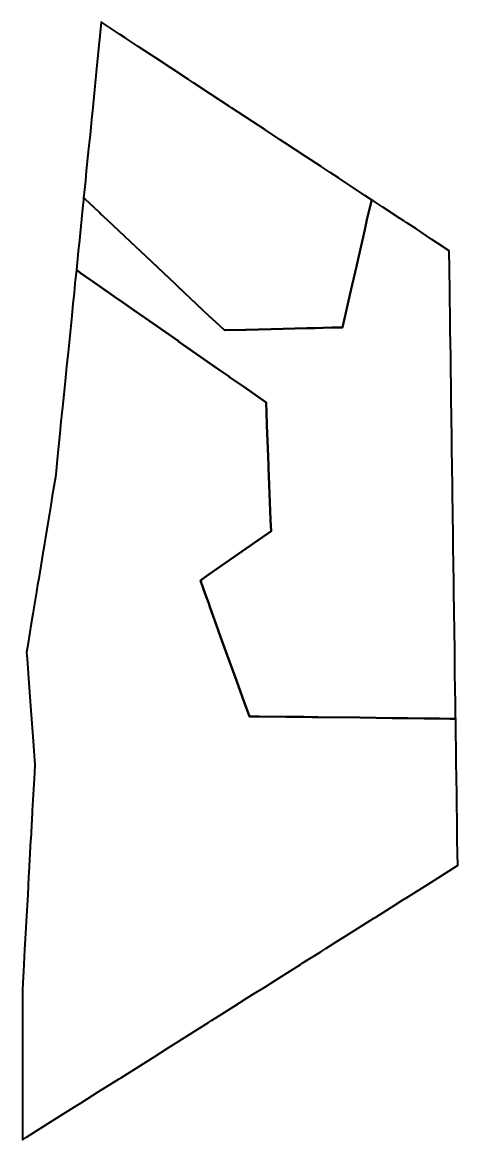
# Model space of a CAD drawing. Header units: metres. Extents: x 808084 to 808127, y 9157251 to 9157363.
import ezdxf

# ---------------------------------------------------------------- set-up
doc = ezdxf.new("R2010")
doc.units = ezdxf.units.M
doc.header["$MEASUREMENT"] = 0
doc.layers.add('2772-21227', color=1, linetype='Continuous')

msp = doc.modelspace()

# ---------------------------------------------------------------- linework, layer by layer
at = {"layer": '2772-21227', "color": 3, "lineweight": 40, "true_color": 0x00ff00}
msp.add_lwpolyline([(808089.92, 9157345.9), (808090.08, 9157345.75), (808090.55, 9157345.31), (808091.46, 9157344.46), (808091.47, 9157344.45), (808091.53, 9157344.38), (808091.62, 9157344.3), (808092.29, 9157343.67), (808095.19, 9157340.95), (808095.61, 9157340.55), (808099.08, 9157337.28), (808099.13, 9157337.23), (808099.33, 9157337.04), (808102.55, 9157334.01), (808103.09, 9157333.51), (808104.04, 9157332.62), (808104.07, 9157332.62), (808106.13, 9157332.67), (808106.17, 9157332.67), (808108.7, 9157332.73), (808112.28, 9157332.82), (808113.09, 9157332.84), (808113.93, 9157332.86), (808114.79, 9157332.88), (808114.89, 9157332.89), (808115.87, 9157332.91), (808116.27, 9157334.66), (808116.27, 9157334.67), (808116.61, 9157336.17), (808116.84, 9157337.18), (808117.29, 9157339.14), (808117.3, 9157339.18), (808118.09, 9157342.67), (808118.32, 9157343.69), (808118.76, 9157345.59), (808118.78, 9157345.7), (808118.11, 9157346.14), (808115.45, 9157347.88), (808114.63, 9157348.43), (808113.72, 9157349.02), (808112.24, 9157349.99), (808110.09, 9157351.4), (808109.63, 9157351.71), (808108.07, 9157352.73), (808107.51, 9157353.1), (808105.42, 9157354.47), (808104.74, 9157354.91), (808104.65, 9157354.97), (808104.54, 9157355.05), (808102.71, 9157356.25), (808100.93, 9157357.41), (808100.42, 9157357.75), (808098.76, 9157358.84), (808097.08, 9157359.94), (808096.71, 9157360.18), (808095.39, 9157361.05), (808094.09, 9157361.91), (808093.5, 9157362.29), (808092.6, 9157362.89), (808091.7, 9157363.48), (808091.69, 9157363.48), (808091.69, 9157363.47), (808091.29, 9157359.53), (808091.19, 9157358.48), (808090.94, 9157356.02), (808090.83, 9157354.93), (808090.71, 9157353.73), (808090.56, 9157352.22), (808090.42, 9157350.84), (808090.19, 9157348.58), (808090.09, 9157347.6), (808090, 9157346.74)], close=True, dxfattribs=at)
at = {"layer": '2772-21227', "color": 5, "lineweight": 40, "true_color": 0x0000ff}
msp.add_lwpolyline([(808089.19, 9157338.66), (808089.67, 9157338.32), (808090.54, 9157337.71), (808090.84, 9157337.5), (808092.42, 9157336.4), (808092.99, 9157336), (808093.81, 9157335.43), (808095.3, 9157334.39), (808095.57, 9157334.2), (808099.38, 9157331.55), (808099.44, 9157331.5), (808103.42, 9157328.72), (808104.49, 9157327.98), (808104.5, 9157327.97), (808104.55, 9157327.93), (808106.03, 9157326.9), (808108.2, 9157325.39), (808108.24, 9157324.37), (808108.29, 9157323.11), (808108.41, 9157319.95), (808108.45, 9157319.03), (808108.46, 9157318.79), (808108.52, 9157317.13), (808108.66, 9157313.66), (808108.66, 9157313.59), (808108.68, 9157313.06), (808108.7, 9157312.48), (808107.42, 9157311.58), (808105, 9157309.9), (808103.69, 9157308.99), (808102.27, 9157308), (808101.62, 9157307.54), (808102.14, 9157306.11), (808102.42, 9157305.32), (808102.61, 9157304.8), (808103.21, 9157303.14), (808103.65, 9157301.9), (808104.32, 9157300.04), (808105.24, 9157297.5), (808106.02, 9157295.34), (808106.08, 9157295.17), (808106.53, 9157293.92), (808107.5, 9157293.91), (808110.2, 9157293.88), (808111.99, 9157293.86), (808112.84, 9157293.85), (808113.13, 9157293.84), (808113.41, 9157293.84), (808117.6, 9157293.79), (808120.85, 9157293.75), (808122.4, 9157293.73), (808124.04, 9157293.71), (808124.19, 9157293.71), (808125.07, 9157293.7), (808125.58, 9157293.69), (808126.63, 9157293.68), (808126.99, 9157293.67), (808127.21, 9157293.67), (808127.2, 9157293.84), (808127.19, 9157294.67), (808127.18, 9157295.82), (808127.17, 9157296.16), (808127.17, 9157296.51), (808127.14, 9157298.37), (808127.12, 9157299.92), (808127.11, 9157300.6), (808127.03, 9157306.32), (808127.02, 9157306.94), (808127.02, 9157307.6), (808127, 9157308.99), (808126.97, 9157311.09), (808126.96, 9157311.72), (808126.95, 9157312.05), (808126.95, 9157312.37), (808126.93, 9157313.89), (808126.92, 9157314.25), (808126.92, 9157314.72), (808126.9, 9157315.8), (808126.89, 9157316.71), (808126.86, 9157319.19), (808126.84, 9157320.45), (808126.83, 9157320.88), (808126.83, 9157321.39), (808126.81, 9157322.4), (808126.8, 9157323.31), (808126.79, 9157324.36), (808126.77, 9157325.24), (808126.76, 9157326.5), (808126.75, 9157327.31), (808126.73, 9157328.42), (808126.72, 9157329.2), (808126.71, 9157330.15), (808126.69, 9157331.19), (808126.67, 9157332.75), (808126.65, 9157334.04), (808126.63, 9157335.82), (808126.62, 9157336.62), (808126.59, 9157338.71), (808126.58, 9157338.99), (808126.57, 9157340.38), (808126.56, 9157340.59), (808125.38, 9157341.36), (808124.83, 9157341.73), (808123.2, 9157342.8), (808122.31, 9157343.38), (808122, 9157343.59), (808121.58, 9157343.86), (808119.91, 9157344.96), (808118.89, 9157345.63), (808118.78, 9157345.7), (808118.76, 9157345.59), (808118.32, 9157343.69), (808118.09, 9157342.67), (808117.3, 9157339.18), (808117.29, 9157339.14), (808116.84, 9157337.18), (808116.61, 9157336.17), (808116.27, 9157334.67), (808116.27, 9157334.66), (808115.87, 9157332.91), (808114.89, 9157332.89), (808114.79, 9157332.88), (808113.93, 9157332.86), (808113.09, 9157332.84), (808112.28, 9157332.82), (808108.7, 9157332.73), (808106.17, 9157332.67), (808106.13, 9157332.67), (808104.07, 9157332.62), (808104.04, 9157332.62), (808103.09, 9157333.51), (808102.55, 9157334.01), (808099.33, 9157337.04), (808099.13, 9157337.23), (808099.08, 9157337.28), (808095.61, 9157340.55), (808095.19, 9157340.95), (808092.29, 9157343.67), (808091.62, 9157344.3), (808091.53, 9157344.38), (808091.47, 9157344.45), (808091.46, 9157344.46), (808090.55, 9157345.31), (808090.08, 9157345.75), (808089.92, 9157345.9), (808089.9, 9157345.7), (808089.81, 9157344.81), (808089.7, 9157343.75), (808089.49, 9157341.64), (808089.38, 9157340.55), (808089.26, 9157339.41)], close=True, dxfattribs=at)
at = {"layer": '2772-21227', "color": 1, "lineweight": 40, "true_color": 0xff0000}
msp.add_lwpolyline([(808083.78, 9157266.49), (808083.78, 9157264.42), (808083.78, 9157262.53), (808083.78, 9157260.93), (808083.78, 9157259.56), (808083.78, 9157257.34), (808083.79, 9157255.48), (808083.79, 9157253.17), (808083.79, 9157251.71), (808083.79, 9157251.49), (808084.18, 9157251.74), (808086.66, 9157253.3), (808088.38, 9157254.39), (808089, 9157254.78), (808089.18, 9157254.89), (808089.67, 9157255.2), (808091.39, 9157256.28), (808093.47, 9157257.6), (808093.71, 9157257.74), (808097.04, 9157259.84), (808098.38, 9157260.69), (808099.19, 9157261.2), (808102.42, 9157263.23), (808102.72, 9157263.42), (808103.44, 9157263.87), (808104.97, 9157264.84), (808106.22, 9157265.63), (808106.86, 9157266.03), (808108.07, 9157266.79), (808109.11, 9157267.45), (808111.66, 9157269.05), (808111.84, 9157269.17), (808113.68, 9157270.33), (808114.18, 9157270.64), (808115.13, 9157271.24), (808116.37, 9157272.02), (808119, 9157273.68), (808119.06, 9157273.72), (808119.21, 9157273.81), (808121.05, 9157274.97), (808121.82, 9157275.45), (808122.2, 9157275.7), (808124.34, 9157277.04), (808126.18, 9157278.2), (808127.39, 9157278.97), (808127.41, 9157278.98), (808127.39, 9157280.22), (808127.37, 9157281.52), (808127.36, 9157282.84), (808127.35, 9157283.51), (808127.33, 9157284.98), (808127.32, 9157285.63), (808127.31, 9157286.2), (808127.29, 9157287.68), (808127.28, 9157288.2), (808127.27, 9157288.87), (808127.25, 9157290.33), (808127.22, 9157292.53), (808127.21, 9157293.67), (808126.99, 9157293.67), (808126.63, 9157293.68), (808125.58, 9157293.69), (808125.07, 9157293.7), (808124.19, 9157293.71), (808124.04, 9157293.71), (808122.4, 9157293.73), (808120.85, 9157293.75), (808117.6, 9157293.79), (808113.41, 9157293.84), (808113.13, 9157293.84), (808112.84, 9157293.85), (808111.99, 9157293.86), (808110.2, 9157293.88), (808107.5, 9157293.91), (808106.53, 9157293.92), (808106.08, 9157295.17), (808106.02, 9157295.34), (808105.24, 9157297.5), (808104.32, 9157300.04), (808103.65, 9157301.9), (808103.21, 9157303.14), (808102.61, 9157304.8), (808102.42, 9157305.32), (808102.14, 9157306.11), (808101.62, 9157307.54), (808102.27, 9157308), (808103.69, 9157308.99), (808105, 9157309.9), (808107.42, 9157311.58), (808108.7, 9157312.48), (808108.68, 9157313.06), (808108.66, 9157313.59), (808108.66, 9157313.66), (808108.52, 9157317.13), (808108.46, 9157318.79), (808108.45, 9157319.03), (808108.41, 9157319.95), (808108.29, 9157323.11), (808108.24, 9157324.37), (808108.2, 9157325.39), (808106.03, 9157326.9), (808104.55, 9157327.93), (808104.5, 9157327.97), (808104.49, 9157327.98), (808103.42, 9157328.72), (808099.44, 9157331.5), (808099.38, 9157331.55), (808095.57, 9157334.2), (808095.3, 9157334.39), (808093.81, 9157335.43), (808092.99, 9157336), (808092.42, 9157336.4), (808090.84, 9157337.5), (808090.54, 9157337.71), (808089.67, 9157338.32), (808089.19, 9157338.66), (808089.05, 9157337.31), (808088.96, 9157336.37), (808088.84, 9157335.25), (808088.73, 9157334.1), (808088.62, 9157333.07), (808088.49, 9157331.74), (808088.36, 9157330.43), (808088.21, 9157328.97), (808088.06, 9157327.5), (808087.93, 9157326.17), (808087.8, 9157324.91), (808087.65, 9157323.47), (808087.53, 9157322.27), (808087.37, 9157320.65), (808087.24, 9157319.33), (808087.15, 9157318.49), (808087.09, 9157317.89), (808086.78, 9157316.01), (808086.62, 9157315.06), (808086.49, 9157314.26), (808086.07, 9157311.69), (808085.95, 9157311.01), (808085.84, 9157310.29), (808085.42, 9157307.75), (808085.31, 9157307.1), (808085.19, 9157306.4), (808084.83, 9157304.18), (808084.67, 9157303.24), (808084.49, 9157302.17), (808084.28, 9157300.84), (808084.2, 9157300.37), (808084.25, 9157299.67), (808084.42, 9157297.26), (808084.63, 9157294.5), (808084.72, 9157293.21), (808084.88, 9157291), (808084.89, 9157290.93), (808085.03, 9157289.05), (808084.98, 9157288.25), (808084.98, 9157288.21), (808084.77, 9157284.47), (808084.77, 9157284.4), (808084.76, 9157284.29), (808084.62, 9157281.65), (808084.61, 9157281.47), (808084.43, 9157278.27), (808084.41, 9157277.87), (808084.31, 9157276.03), (808084.28, 9157275.52), (808084.16, 9157273.36), (808084.12, 9157272.72), (808084, 9157270.53), (808083.92, 9157269.06), (808083.88, 9157268.38), (808083.82, 9157267.22)], close=True, dxfattribs=at)

doc.saveas('drawing.dxf')
